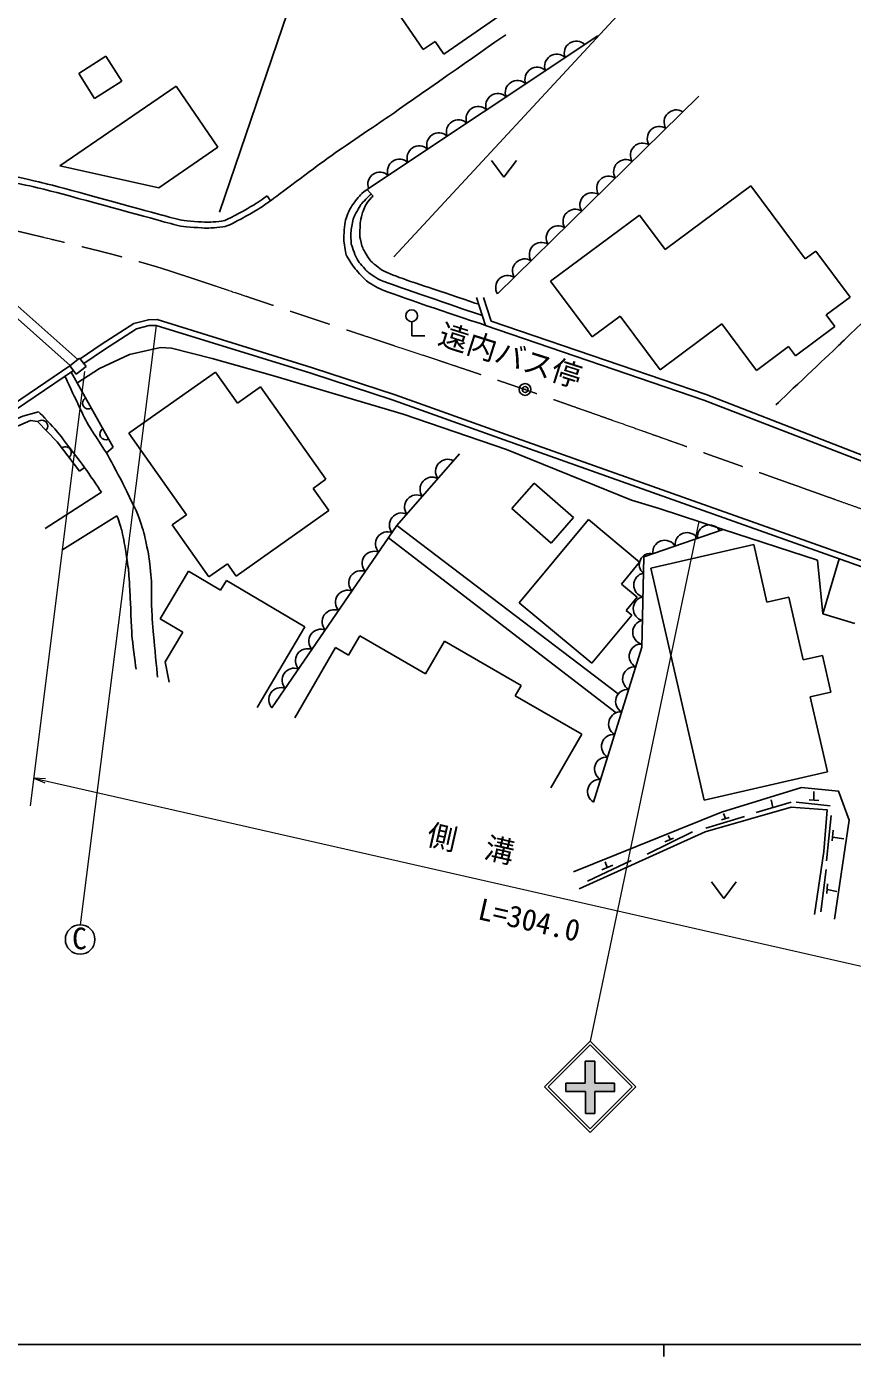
# Model space of a CAD drawing. Units: millimetres, scale not verified. Extents: x 40000 to 680000, y 20000 to 380000.
# Drawn here: x 214042 to 283978, y 204000 to 316587 of the extents above; entities that cross this region are included whole.
import ezdxf
from ezdxf.enums import TextEntityAlignment as Align

# ---------------------------------------------------------------- set-up
doc = ezdxf.new("R2010")
doc.units = ezdxf.units.MM
doc.header["$LTSCALE"] = 1000
doc.header["$PDMODE"] = 32
doc.header["$PDSIZE"] = 500
doc.linetypes.add('CHAIN', pattern=[18.5, 12, -1.5, 3.5, -1.5])
for name, color, linetype, lineweight in [('M-BGD', 7, 'Continuous', 25), ('M-BMK', 2, 'CHAIN', 13), ('M-BMK-SRVR', 3, 'Continuous', 25), ('M-STR-HTXT', 7, 'Continuous', 13), ('M-STR-STRC', 7, 'Continuous', 25), ('M-TTL-BAND', 7, 'Continuous', 25)]:
    doc.layers.add(name, color=color, linetype=linetype, lineweight=lineweight)
doc.styles.add('ＭＳ ゴシック', font='')
doc.styles.get('ＭＳ ゴシック').set_extended_font_data('MS Gothic')

msp = doc.modelspace()

# ---------------------------------------------------------------- hatches: boundary and pattern name
at = {"layer": 'M-STR-STRC'}
msp.add_hatch(color=256, dxfattribs=at).paths.add_polyline_path([(262177, 224570), (262177, 226427), (263819, 226427), (263819, 227147), (262177, 227147), (262177, 228989), (261347, 228989), (261347, 227147), (259704, 227147), (259704, 226427), (261378, 226427), (261378, 224570)])

# ---------------------------------------------------------------- linework, layer by layer
at = {"layer": 'M-BGD'}
for p, q in [((230371, 300870), (239605, 327987)), ((256684, 319315), (249375, 314264)), ((247629, 314646), (245510, 317712)), ((243005, 302872), (262406, 315813)), ((248632, 315339), (247629, 314646)), ((249375, 314264), (248632, 315339)), ((218457, 312608), (220753, 314070)), ((220753, 314070), (222101, 311953)), ((219805, 310491), (218457, 312608)), ((222101, 311953), (219805, 310491)), ((216866, 304789), (226703, 311550)), ((226703, 311550), (230250, 306389)), ((253921, 293949), (270972, 310705)), ((230250, 306389), (225233, 302941)), ((253418, 305241), (254468, 303841)), ((254468, 303841), (255518, 305241)), ((216866, 304789), (225233, 302941)), ((275362, 303113), (268111, 297704)), ((275362, 303113), (279982, 296919)), ((234696, 301839), (234423, 302259)), ((243385, 302241), (242894, 302801)), ((258422, 295020), (265934, 300623)), ((265934, 300623), (268111, 297704)), ((279982, 296919), (280873, 297583)), ((280873, 297583), (283782, 293683)), ((209677, 295072), (217726, 287896)), ((209878, 295965), (218369, 288395)), ((258422, 295020), (261937, 290308)), ((252141, 293665), (252919, 291293)), ((252744, 293638), (253388, 291661)), ((283782, 293683), (281769, 292181)), ((246656, 291604), (246656, 290419)), ((264299, 292070), (261937, 290308)), ((267695, 287517), (264299, 292070)), ((281769, 292181), (282499, 291202)), ((272912, 291409), (267695, 287517)), ((275848, 287473), (272912, 291409)), ((279149, 288703), (282499, 291202)), ((225369, 289419), (222756, 288826)), ((226301, 289365), (225369, 289419)), ((229769, 288478), (226301, 289365)), ((246656, 290419), (247756, 290419)), ((278559, 289495), (275848, 287473)), ((279149, 288703), (278559, 289495)), ((217696, 287872), (218533, 288522)), ((218533, 288522), (219090, 287805)), ((222756, 288826), (220216, 287632)), ((234879, 287045), (229769, 288478)), ((217704, 287862), (206533, 280293)), ((218011, 287466), (206848, 279902)), ((217696, 287872), (218253, 287155)), ((217822, 287337), (221368, 280982)), ((218253, 287155), (219090, 287805)), ((220216, 287632), (218288, 286398)), ((222693, 282152), (230044, 287343)), ((230044, 287343), (231901, 284713)), ((233862, 286097), (231901, 284713)), ((233862, 286097), (239397, 278259)), ((245933, 283768), (234879, 287045)), ((254689, 280770), (245933, 283768)), ((227573, 275241), (222693, 282152)), ((221368, 280982), (220800, 280505)), ((265277, 276490), (254689, 280770)), ((218533, 278948), (218959, 279246)), ((239397, 278259), (238312, 277493)), ((215608, 274081), (220379, 277157)), ((239644, 275607), (238312, 277493)), ((255123, 275773), (257014, 277940)), ((257014, 277940), (260363, 275017)), ((267625, 275792), (265277, 276490)), ((217019, 272254), (221695, 275164)), ((226381, 274398), (227573, 275241)), ((239644, 275607), (231791, 270062)), ((255123, 275773), (258467, 272855)), ((261617, 274844), (255762, 267811)), ((258467, 272855), (260358, 275021)), ((265949, 271238), (261617, 274844)), ((273025, 274001), (267625, 275792)), ((229488, 269998), (226381, 274398)), ((264150, 260095), (245408, 274342)), ((281023, 271413), (273025, 274001)), ((244697, 273303), (263958, 258488)), ((275617, 272738), (266906, 270735)), ((276740, 267856), (275617, 272738)), ((281463, 266862), (281023, 271413)), ((281463, 266862), (282853, 271533)), ((225351, 266459), (227744, 270484)), ((230477, 268859), (227744, 270484)), ((229488, 269998), (231055, 271105)), ((231055, 271105), (231791, 270062)), ((264413, 269393), (265949, 271238)), ((266906, 270735), (271425, 251083)), ((230980, 269705), (230477, 268859)), ((237616, 265760), (230980, 269705)), ((265759, 268272), (264413, 269393)), ((264820, 267143), (265759, 268272)), ((278598, 268284), (276740, 267856)), ((279820, 262970), (278598, 268284)), ((255762, 267811), (261917, 262687)), ((264820, 267143), (265296, 266747)), ((284174, 266048), (281463, 266862)), ((225351, 266459), (227271, 265318)), ((237616, 265760), (233560, 258936)), ((261917, 262687), (265296, 266747)), ((227271, 265318), (225772, 262796)), ((242263, 265010), (241315, 263376)), ((242263, 265010), (247835, 261778)), ((240201, 264022), (236747, 258065)), ((241315, 263376), (240201, 264022)), ((249445, 264553), (247835, 261778)), ((249445, 264553), (255925, 260795)), ((225772, 262796), (226105, 261095)), ((281449, 263345), (279820, 262970)), ((282164, 260237), (281449, 263345)), ((255925, 260795), (255428, 259939)), ((280400, 259831), (282164, 260237)), ((255428, 259939), (261057, 256675)), ((281860, 253482), (280400, 259831)), ((261057, 256675), (258430, 252143)), ((271425, 251083), (281860, 253482)), ((277086, 251131), (277246, 250467)), ((280303, 251135), (281122, 251072)), ((280722, 251818), (280713, 251103)), ((273059, 249975), (273219, 249529)), ((275833, 250049), (278801, 250926)), ((279210, 250935), (282106, 250616)), ((271566, 248727), (274853, 249711)), ((272895, 249437), (273542, 249620)), ((282166, 249804), (281772, 245943)), ((266596, 246509), (270441, 248399)), ((268081, 247569), (268813, 247875)), ((268366, 248104), (268559, 247768)), ((282361, 248540), (282262, 247637)), ((283241, 247827), (282297, 247958)), ((261547, 244226), (265244, 245992)), ((262753, 245184), (263681, 245577)), ((263048, 245872), (263217, 245380)), ((281290, 241641), (281749, 245220)), ((272035, 244167), (273085, 242767)), ((273085, 242767), (274135, 244167)), ((281801, 243201), (281870, 244021)), ((282651, 243361), (281828, 243522))]:
    msp.add_line(p, q, dxfattribs=at)
for points in [[(325560, 256910), (254666, 282065), (245259, 285423), (238254, 287708), (225100, 291783), (224355, 291771), (223136, 291463), (220357, 289659), (218584, 288457)], [(314000, 270436), (289532, 278482), (271580, 285443), (253388, 291661)], [(325393, 256439), (254499, 281594), (245097, 284950), (238103, 287231), (225029, 291282), (224421, 291272), (223338, 290998), (220633, 289242), (218892, 288062)], [(317665, 268478), (314001, 269909), (289364, 278011), (271409, 284973), (252919, 291293)], [(215059, 283984), (213712, 283595), (210607, 282251)], [(207428, 279181), (211851, 282132), (214386, 283251), (214958, 283148), (216623, 281430), (218533, 278948)], [(234823, 258897), (245408, 274342), (250696, 280412)], [(262058, 250927), (266145, 264047), (266316, 271696), (273025, 274001)], [(260350, 245017), (272883, 250087), (279669, 252174), (282800, 251848), (283714, 249402), (282474, 241018)], [(280772, 241412), (281548, 246756), (281843, 250274), (278805, 250514), (271502, 248417), (260826, 243573)]]:
    msp.add_lwpolyline(points, dxfattribs=at)
msp.add_circle((246656, 292104), 500, dxfattribs=at)
for centre, radius, start, end in [((260600, 314338), 1025, 46.38453, 201.02376), ((258936, 313228), 1025, 46.38453, 201.02376), ((257272, 312118), 1025, 46.38453, 201.02376), ((255609, 311009), 1025, 46.38453, 201.02376), ((253945, 309899), 1025, 46.38453, 201.02376), ((252281, 308789), 1025, 46.38453, 201.02376), ((250617, 307679), 1025, 46.38453, 201.02376), ((269057, 308508), 1025, 57.17873, 211.81796), ((248953, 306569), 1025, 46.38453, 201.02376), ((267631, 307106), 1025, 57.17873, 211.81796), ((247290, 305459), 1025, 46.38453, 201.02376), ((266204, 305704), 1025, 57.17873, 211.81796), ((245626, 304350), 1025, 46.38453, 201.02376), ((264778, 304302), 1025, 57.17873, 211.81796), ((243962, 303240), 1025, 46.38453, 201.02376), ((263351, 302901), 1025, 57.17873, 211.81796), ((261925, 301499), 1025, 57.17873, 211.81796), ((260498, 300097), 1025, 57.17873, 211.81796), ((259072, 298695), 1025, 57.17873, 211.81796), ((257645, 297293), 1025, 57.17873, 211.81796), ((256218, 295892), 1025, 57.17873, 211.81796), ((254792, 294490), 1025, 57.17873, 211.81796), ((219284, 284718), 500, 119.15531, 299.15531), ((215332, 282763), 500, 314.09466, 134.09466), ((220745, 282098), 500, 119.15531, 299.15531), ((217322, 280522), 500, 307.56859, 127.56859), ((249701, 278927), 1025, 61.62191, 216.26114), ((248387, 277419), 1025, 61.62191, 216.26114), ((247074, 275911), 1025, 61.62191, 216.26114), ((245799, 274384), 1024, 64.02134, 218.66057), ((244619, 272792), 1025, 68.25444, 222.89367), ((269982, 272718), 1025, 31.63545, 186.27469), ((271873, 273367), 1025, 31.63545, 186.27469), ((268090, 272068), 1025, 31.63545, 186.27469), ((243489, 271143), 1025, 68.25444, 222.89367), ((266863, 271045), 934, 77.11559, 231.75482), ((242358, 269493), 1025, 68.25444, 222.89367), ((266487, 269307), 1025, 101.4025, 256.04173), ((241227, 267843), 1025, 68.25444, 222.89367), ((266443, 267307), 1025, 101.4025, 256.04173), ((240096, 266193), 1025, 68.25444, 222.89367), ((266398, 265308), 1025, 101.4025, 256.04173), ((238966, 264544), 1025, 68.25444, 222.89367), ((237835, 262894), 1025, 68.25444, 222.89367), ((266106, 263290), 1024, 87.4819, 242.12114), ((265544, 261362), 1025, 85.37787, 240.0171), ((236704, 261244), 1025, 68.25444, 222.89367), ((235574, 259595), 1025, 68.25444, 222.89367), ((264949, 259453), 1025, 85.37787, 240.0171), ((264355, 257543), 1025, 85.37787, 240.0171), ((263760, 255634), 1025, 85.37787, 240.0171), ((263165, 253724), 1025, 85.37787, 240.0171), ((262570, 251815), 1025, 85.37787, 240.0171)]:
    msp.add_arc(centre, radius, start, end, dxfattribs=at)
for points, knots in [([(204631, 312399), (204630, 312396), (204629, 312384), (204629, 312381), (204595, 311670), (204453, 309541), (204460, 308830), (204463, 308538), (204579, 307662), (204677, 307387), (204786, 307082), (205273, 306229), (205476, 305977), (205654, 305756), (206314, 305208), (206553, 305056), (206752, 304929), (207409, 304659), (207636, 304596), (208250, 304425), (210120, 304029), (210741, 303888), (211732, 303664), (214714, 303021), (215699, 302769), (217644, 302272), (223448, 300664), (225387, 300143), (225732, 300050), (226764, 299756), (227117, 299701), (227552, 299633), (228874, 299529), (229315, 299530), (229655, 299530), (230685, 299596), (231005, 299710), (231527, 299896), (232975, 300729), (233455, 301007), (233730, 301166), (234517, 301708), (234775, 301896), (235770, 302620), (238715, 304852), (239718, 305567), (240703, 306269), (243718, 308288), (244712, 308978), (246698, 310355), (252641, 314508), (254617, 315900)], [0, 0, 0, 0, 1, 1, 1, 2, 2, 2, 3, 3, 3, 4, 4, 4, 5, 5, 5, 6, 6, 6, 7, 7, 7, 8, 8, 8, 9, 9, 9, 10, 10, 10, 11, 11, 11, 12, 12, 12, 13, 13, 13, 14, 14, 14, 15, 15, 15, 16, 16, 16, 17, 17, 17, 17]), ([(205126, 312328), (205056, 311632), (204957, 309534), (204960, 308835), (204961, 308576), (205061, 307799), (205148, 307555), (205245, 307281), (205683, 306516), (205865, 306290), (206023, 306094), (206611, 305612), (206823, 305477), (206996, 305367), (207572, 305132), (207770, 305078), (208380, 304911), (210235, 304516), (210852, 304376), (211846, 304151), (214835, 303506), (215823, 303254), (217769, 302756), (223577, 301148), (225517, 300626), (225851, 300536), (226852, 300248), (227194, 300195), (227614, 300129), (228889, 300031), (229314, 300030), (229620, 300028), (230549, 300076), (230837, 300181), (231341, 300363), (232740, 301171), (233204, 301439), (233458, 301587), (234191, 302079), (234423, 302259)], [0, 0, 0, 0, 1, 1, 1, 2, 2, 2, 3, 3, 3, 4, 4, 4, 5, 5, 5, 6, 6, 6, 7, 7, 7, 8, 8, 8, 9, 9, 9, 10, 10, 10, 11, 11, 11, 12, 12, 12, 13, 13, 13, 13]), ([(252919, 291293), (251179, 291841), (246001, 293614), (244290, 294247), (244001, 294354), (243183, 294802), (242937, 294987), (242696, 295169), (242068, 295830), (241879, 296066), (241702, 296289), (241222, 297006), (241118, 297271), (241024, 297511), (240913, 298283), (240907, 298540), (240898, 298871), (240976, 299866), (241047, 300190), (241099, 300425), (241394, 301094), (241516, 301301), (241648, 301525), (242128, 302142), (242306, 302330), (242428, 302458), (242851, 302786), (243005, 302872)], [0, 0, 0, 0, 1, 1, 1, 2, 2, 2, 3, 3, 3, 4, 4, 4, 5, 5, 5, 6, 6, 6, 7, 7, 7, 8, 8, 8, 9, 9, 9, 9]), ([(252646, 292124), (251033, 292663), (246207, 294322), (244603, 294889), (244419, 294954), (243877, 295184), (243707, 295282), (243527, 295386), (243013, 295749), (242861, 295893), (242681, 296063), (242184, 296625), (242060, 296840), (241917, 297089), (241605, 297899), (241543, 298180), (241495, 298401), (241499, 299086), (241519, 299312), (241539, 299526), (241663, 300164), (241739, 300366), (241832, 300609), (242201, 301304), (242355, 301515), (242503, 301718), (243034, 302260), (243234, 302413)], [0, 0, 0, 0, 1, 1, 1, 2, 2, 2, 3, 3, 3, 4, 4, 4, 5, 5, 5, 6, 6, 6, 7, 7, 7, 8, 8, 8, 9, 9, 9, 9]), ([(243385, 302241), (243250, 302128), (242906, 301724), (242816, 301573), (242712, 301398), (242491, 300826), (242429, 300632), (242387, 300501), (242312, 300094), (242301, 299957), (242281, 299719), (242253, 299001), (242276, 298764), (242295, 298575), (242434, 298018), (242509, 297844), (242604, 297626), (242958, 297003), (243116, 296827), (243306, 296614), (243972, 296066), (244220, 295927), (244551, 295741), (245625, 295349), (245981, 295219), (246523, 295022), (248163, 294478), (248709, 294293), (249434, 294048), (251609, 293316), (252335, 293073)], [0, 0, 0, 0, 1, 1, 1, 2, 2, 2, 3, 3, 3, 4, 4, 4, 5, 5, 5, 6, 6, 6, 7, 7, 7, 8, 8, 8, 9, 9, 9, 10, 10, 10, 10]), ([(295212, 301095), (294446, 300421), (292168, 298378), (291415, 297689), (290320, 296687), (287055, 293656), (285974, 292639), (285331, 292035), (283437, 290189), (282798, 289581), (281738, 288572), (278548, 285558), (277481, 284557)], [0, 0, 0, 0, 1, 1, 1, 2, 2, 2, 3, 3, 3, 4, 4, 4, 4]), ([(220800, 280505), (220449, 281009), (219459, 282565), (219152, 283097), (218958, 283432), (218462, 284485), (218295, 284835), (218091, 285262), (217490, 286549), (217295, 286980)], [0, 0, 0, 0, 1, 1, 1, 2, 2, 2, 3, 3, 3, 3]), ([(220379, 277157), (220114, 277567), (219290, 278781), (219007, 279180), (218768, 279516), (218021, 280502), (217770, 280830), (217531, 281143), (216813, 282082), (216556, 282380), (216270, 282713), (215371, 283676), (215059, 283984)], [0, 0, 0, 0, 1, 1, 1, 2, 2, 2, 3, 3, 3, 4, 4, 4, 4]), ([(225134, 261514), (225063, 262186), (224869, 264204), (224811, 264877), (224769, 265361), (224655, 266815), (224635, 267300), (224617, 267726), (224640, 269006), (224619, 269432), (224599, 269850), (224489, 271103), (224428, 271517), (224368, 271929), (224121, 273154), (224016, 273557), (223920, 273921), (223575, 274997), (223428, 275344), (223185, 275917), (222353, 277591), (222071, 278147), (221828, 278624), (221065, 280040), (220800, 280505)], [0, 0, 0, 0, 1, 1, 1, 2, 2, 2, 3, 3, 3, 4, 4, 4, 5, 5, 5, 6, 6, 6, 7, 7, 7, 8, 8, 8, 8]), ([(223320, 262197), (223226, 262761), (223014, 264462), (222968, 265032), (222911, 265726), (222843, 267817), (222806, 268513), (222785, 268916), (222720, 270126), (222679, 270527), (222641, 270888), (222474, 271965), (222413, 272322), (222358, 272648), (222178, 273624), (222097, 273944), (222034, 274193), (221793, 274926), (221695, 275164)], [0, 0, 0, 0, 1, 1, 1, 2, 2, 2, 3, 3, 3, 4, 4, 4, 5, 5, 5, 6, 6, 6, 6])]:
    msp.add_open_spline(points, degree=3, knots=knots, dxfattribs=at)
at = {"layer": 'M-BMK'}
msp.add_open_spline([(65329, 268253), (66661, 269222), (70698, 272072), (72057, 273001), (72772, 273490), (74968, 274881), (75700, 275345), (76176, 275646), (77618, 276529), (78097, 276825), (78651, 277167), (80304, 278205), (80864, 278535), (81567, 278948), (83699, 280147), (84412, 280542), (85369, 281073), (88252, 282648), (89216, 283168), (89933, 283555), (92091, 284705), (92816, 285077), (93301, 285325), (94776, 286031), (95268, 286266), (96052, 286640), (98401, 287764), (99192, 288123), (99914, 288451), (102094, 289399), (102829, 289696), (103969, 290157), (107412, 291485), (108567, 291909), (109726, 292336), (113227, 293555), (114398, 293948), (115709, 294389), (119651, 295688), (120977, 296082), (122112, 296420), (125550, 297312), (126696, 297607), (127877, 297910), (131427, 298795), (132614, 299074), (133614, 299308), (136622, 299969), (137629, 300169), (139054, 300453), (143340, 301257), (144774, 301497), (146157, 301728), (150320, 302342), (151710, 302528), (152591, 302646), (155243, 302929), (156128, 303015), (156491, 303050), (157585, 303109), (157949, 303132), (159004, 303197), (162169, 303400), (163225, 303451), (164576, 303515), (168628, 303686), (169980, 303707), (171735, 303733), (177002, 303741), (178756, 303686), (180548, 303630), (185918, 303300), (187705, 303152), (189686, 302988), (195618, 302374), (197591, 302127), (199015, 301948), (203269, 301267), (204684, 301023), (205928, 300808), (209653, 300107), (210886, 299833), (212878, 299392), (218825, 297951), (220802, 297450), (221755, 297208), (224594, 296416), (225530, 296118), (227880, 295370), (234887, 292999), (237226, 292219), (240898, 290995), (251925, 287353), (255585, 286096), (259323, 284812), (270492, 280836), (274215, 279513), (279501, 277634), (295348, 271968), (300633, 270087), (305885, 268216), (321644, 262616), (326898, 260753)], degree=3, knots=[0, 0, 0, 0, 1, 1, 1, 2, 2, 2, 3, 3, 3, 4, 4, 4, 5, 5, 5, 6, 6, 6, 7, 7, 7, 8, 8, 8, 9, 9, 9, 10, 10, 10, 11, 11, 11, 12, 12, 12, 13, 13, 13, 14, 14, 14, 15, 15, 15, 16, 16, 16, 17, 17, 17, 18, 18, 18, 19, 19, 19, 20, 20, 20, 21, 21, 21, 22, 22, 22, 23, 23, 23, 24, 24, 24, 25, 25, 25, 26, 26, 26, 27, 27, 27, 28, 28, 28, 29, 29, 29, 30, 30, 30, 31, 31, 31, 32, 32, 32, 33, 33, 33, 34, 34, 34, 34], dxfattribs=at)
at = {"layer": 'M-BMK-SRVR'}
msp.add_circle((256259, 285863), 500, dxfattribs=at)
msp.add_point((256259, 285863), dxfattribs=at)
at = {"layer": 'M-STR-HTXT'}
for p, q in [((218960, 287395), (214348, 250608)), ((214642, 252955), (316164, 229907))]:
    msp.add_line(p, q, dxfattribs=at)
msp.add_lwpolyline([(215654, 252896), (214642, 252955), (215580, 252571)], dxfattribs=at)
at = {"layer": 'M-STR-STRC', "lineweight": 13}
for p, q in [((245138, 297086), (282268, 337149)), ((225029, 291282), (218576, 240545)), ((270977, 274680), (261767, 230686))]:
    msp.add_line(p, q, dxfattribs=at)
at = {"layer": 'M-STR-STRC'}
for p, q in [((257907, 226825), (261767, 230686)), ((258204, 226825), (261767, 230389)), ((261767, 230686), (265628, 226825)), ((261767, 230389), (265331, 226825)), ((261347, 227147), (261347, 228989)), ((261347, 228989), (262177, 228989)), ((262177, 228989), (262177, 227147)), ((261767, 222965), (257907, 226825)), ((261767, 223262), (258204, 226825)), ((259704, 227147), (259704, 226427)), ((259704, 227147), (261347, 227147)), ((261378, 226427), (259704, 226427)), ((261378, 224570), (261378, 226427)), ((265628, 226825), (261767, 222965)), ((265331, 226825), (261767, 223262)), ((262177, 227147), (263819, 227147)), ((262177, 226427), (262177, 224570)), ((263851, 226427), (262177, 226427)), ((263819, 227147), (263819, 226427)), ((262177, 224570), (261378, 224570))]:
    msp.add_line(p, q, dxfattribs=at)
msp.add_circle((218576, 239295), 1250, dxfattribs=at)
at = {"layer": 'M-TTL-BAND'}
for p, q in [((40000, 205000), (579000, 205000)), ((268000, 205000), (268000, 204000))]:
    msp.add_line(p, q, dxfattribs=at)

# ---------------------------------------------------------------- texts
at = {"layer": 'M-BGD', "style": 'ＭＳ ゴシック'}
msp.add_text('遠内バス停', height=1833, rotation=342.38, dxfattribs=at).set_placement((248606, 289241), align=Align.BOTTOM_LEFT)
at = {"layer": 'M-STR-HTXT', "style": 'ＭＳ ゴシック'}
for s, p in [('側\u3000溝', (247697, 246819)), ('L=304.0', (252042, 240496))]:
    msp.add_text(s, height=1833, rotation=347.209, dxfattribs=at).set_placement(p, align=Align.BOTTOM_LEFT)
at = {"layer": 'M-STR-STRC', "style": 'ＭＳ ゴシック'}
msp.add_text('C', height=1833, dxfattribs=at).set_placement((217897, 237921), align=Align.BOTTOM_LEFT)

doc.saveas('drawing.dxf')
